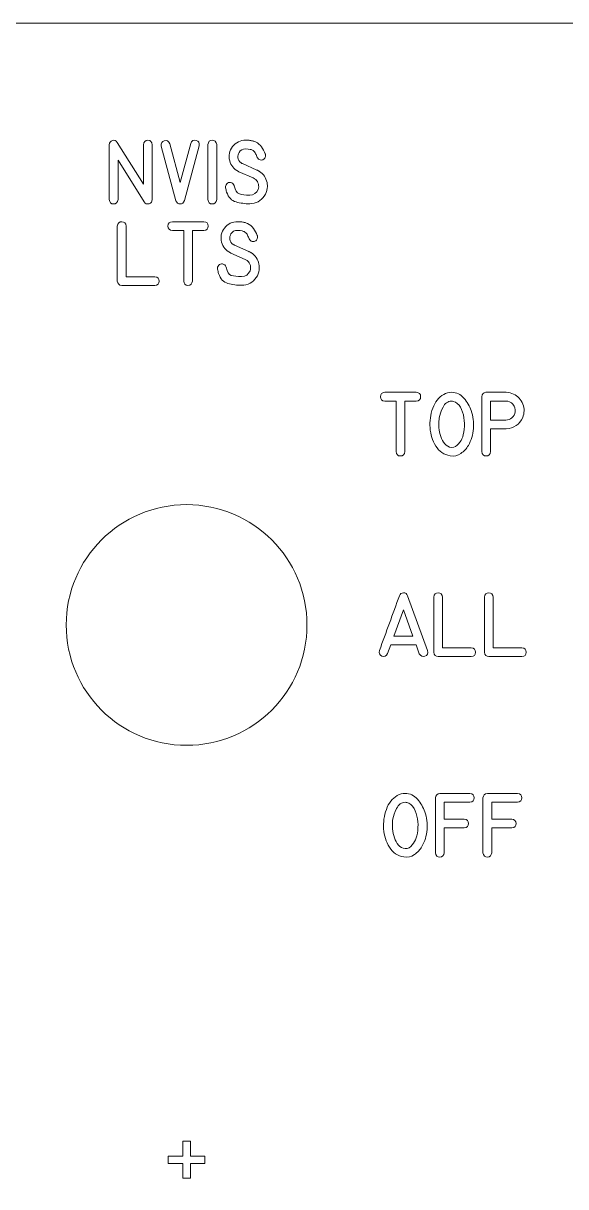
# Model space of a CAD drawing. Header units: millimetres. Extents: x -72 to 72, y -60 to 60.
# Drawn here: x -8.1 to 18.9, y 2.2 to 60.2 of the extents above; entities that cross this region are included whole.
import ezdxf

# ---------------------------------------------------------------- set-up
doc = ezdxf.new("R2010")
doc.units = ezdxf.units.MM
doc.layers.add('CUT', color=7, linetype='Continuous')
doc.layers.add('ENGRAVE', color=1, linetype='Continuous')

msp = doc.modelspace()

# ---------------------------------------------------------------- linework, layer by layer
at = {"layer": 'CUT', "lineweight": 9}
msp.add_ellipse((0.0001, 30.2206), major_axis=(6.0001, 0), ratio=0.9999833, dxfattribs=at)
msp.add_open_spline([(70.6599, -60.1342), (70.9361, -60.152), (71.2072, -60.0547), (71.409, -59.8654), (71.409, -59.8654), (71.6108, -59.676), (71.7252, -59.413), (71.725, -59.1363), (71.725, -59.1363), (71.725, -59.1363), (71.725, -45.2787), (71.725, -45.2787), (71.725, -45.2787), (71.7248, -45.0133), (71.6193, -44.7589), (71.4315, -44.5713), (71.4315, -44.5713), (71.2437, -44.3838), (70.9904, -44.2785), (70.725, -44.2787), (70.725, -44.2787), (70.725, -44.2787), (68.2625, -44.2787), (68.2625, -44.2787), (68.2625, -44.2787), (65.9403, -44.2787), (63.7945, -43.0398), (62.6333, -41.0287), (62.6333, -41.0287), (61.4722, -39.0176), (61.4722, -36.5398), (62.6333, -34.5287), (62.6333, -34.5287), (63.7945, -32.5176), (65.9403, -31.2787), (68.2625, -31.2787), (68.2625, -31.2787), (68.2625, -31.2787), (70.725, -31.2787), (70.725, -31.2787), (70.725, -31.2787), (70.9904, -31.2785), (71.2448, -31.173), (71.4324, -30.9852), (71.4324, -30.9852), (71.6199, -30.7974), (71.7252, -30.5441), (71.725, -30.2787), (71.725, -30.2787), (71.725, -30.2787), (71.725, 40.4463), (71.725, 40.4463), (71.725, 40.4463), (71.7248, 40.7117), (71.6193, 40.9661), (71.4315, 41.1537), (71.4315, 41.1537), (71.2437, 41.3412), (70.9904, 41.4465), (70.725, 41.4463), (70.725, 41.4463), (70.725, 41.4463), (68.2625, 41.4463), (68.2625, 41.4463), (68.2625, 41.4463), (65.9403, 41.4463), (63.7945, 42.6852), (62.6333, 44.6963), (62.6333, 44.6963), (61.4722, 46.7074), (61.4722, 49.1852), (62.6333, 51.1963), (62.6333, 51.1963), (63.7945, 53.2074), (65.9403, 54.4463), (68.2625, 54.4463), (68.2625, 54.4463), (68.2625, 54.4463), (70.725, 54.4463), (70.725, 54.4463), (70.725, 54.4463), (70.9904, 54.4465), (71.2448, 54.552), (71.4324, 54.7398), (71.4324, 54.7398), (71.6199, 54.9276), (71.7252, 55.1809), (71.725, 55.4463), (71.725, 55.4463), (71.725, 55.4463), (71.725, 59.2206), (71.725, 59.2206), (71.725, 59.2206), (71.7248, 59.486), (71.6193, 59.7404), (71.4315, 59.928), (71.4315, 59.928), (71.2437, 60.1155), (70.9904, 60.2208), (70.725, 60.2206), (70.725, 60.2206), (70.725, 60.2206), (-70.725, 60.2206), (-70.725, 60.2206), (-70.725, 60.2206), (-70.9904, 60.2204), (-71.2448, 60.1148), (-71.4324, 59.9271), (-71.4324, 59.9271), (-71.6199, 59.7393), (-71.7252, 59.486), (-71.725, 59.2206), (-71.725, 59.2206), (-71.725, 59.2206), (-71.725, 55.4463), (-71.725, 55.4463), (-71.725, 55.4463), (-71.7248, 55.1809), (-71.6192, 54.9265), (-71.4315, 54.7389), (-71.4315, 54.7389), (-71.2437, 54.5514), (-70.9904, 54.4461), (-70.725, 54.4463), (-70.725, 54.4463), (-70.725, 54.4463), (-68.2625, 54.4463), (-68.2625, 54.4463), (-68.2625, 54.4463), (-65.9403, 54.4463), (-63.7944, 53.2074), (-62.6333, 51.1963), (-62.6333, 51.1963), (-61.4722, 49.1852), (-61.4722, 46.7074), (-62.6333, 44.6963), (-62.6333, 44.6963), (-63.7944, 42.6852), (-65.9403, 41.4463), (-68.2625, 41.4463), (-68.2625, 41.4463), (-68.2625, 41.4463), (-70.725, 41.4463), (-70.725, 41.4463), (-70.725, 41.4463), (-70.9904, 41.4461), (-71.2448, 41.3405), (-71.4324, 41.1528), (-71.4324, 41.1528), (-71.6199, 40.965), (-71.7252, 40.7117), (-71.725, 40.4463), (-71.725, 40.4463), (-71.725, 40.4463), (-71.725, -30.2787), (-71.725, -30.2787), (-71.725, -30.2787), (-71.7248, -30.5441), (-71.6192, -30.7985), (-71.4315, -30.9861), (-71.4315, -30.9861), (-71.2437, -31.1736), (-70.9904, -31.2789), (-70.725, -31.2787), (-70.725, -31.2787), (-70.725, -31.2787), (-68.2625, -31.2787), (-68.2625, -31.2787), (-68.2625, -31.2787), (-65.9403, -31.2787), (-63.7944, -32.5176), (-62.6333, -34.5287), (-62.6333, -34.5287), (-61.4722, -36.5398), (-61.4722, -39.0176), (-62.6333, -41.0287), (-62.6333, -41.0287), (-63.7944, -43.0398), (-65.9403, -44.2787), (-68.2625, -44.2787), (-68.2625, -44.2787), (-68.2625, -44.2787), (-70.725, -44.2787), (-70.725, -44.2787), (-70.725, -44.2787), (-70.9904, -44.2789), (-71.2448, -44.3845), (-71.4324, -44.5722), (-71.4324, -44.5722), (-71.6199, -44.76), (-71.7252, -45.0133), (-71.725, -45.2787), (-71.725, -45.2787), (-71.725, -45.2787), (-71.725, -49.9113), (-71.725, -49.9113), (-71.725, -49.9113), (-71.7247, -50.4387), (-71.3163, -50.8752), (-70.7901, -50.9092), (-70.7901, -50.9092), (-70.7901, -50.9092), (70.6599, -60.1342), (70.6599, -60.1342)], degree=3, knots=[0, 0, 0, 0, 0.0192308, 0.0192308, 0.0192308, 0.0192308, 0.0384615, 0.0384615, 0.0384615, 0.0384615, 0.0576923, 0.0576923, 0.0576923, 0.0576923, 0.0769231, 0.0769231, 0.0769231, 0.0769231, 0.0961538, 0.0961538, 0.0961538, 0.0961538, 0.1153846, 0.1153846, 0.1153846, 0.1153846, 0.1346154, 0.1346154, 0.1346154, 0.1346154, 0.1538462, 0.1538462, 0.1538462, 0.1538462, 0.1730769, 0.1730769, 0.1730769, 0.1730769, 0.1923077, 0.1923077, 0.1923077, 0.1923077, 0.2115385, 0.2115385, 0.2115385, 0.2115385, 0.2307692, 0.2307692, 0.2307692, 0.2307692, 0.25, 0.25, 0.25, 0.25, 0.2692308, 0.2692308, 0.2692308, 0.2692308, 0.2884615, 0.2884615, 0.2884615, 0.2884615, 0.3076923, 0.3076923, 0.3076923, 0.3076923, 0.3269231, 0.3269231, 0.3269231, 0.3269231, 0.3461538, 0.3461538, 0.3461538, 0.3461538, 0.3653846, 0.3653846, 0.3653846, 0.3653846, 0.3846154, 0.3846154, 0.3846154, 0.3846154, 0.4038462, 0.4038462, 0.4038462, 0.4038462, 0.4230769, 0.4230769, 0.4230769, 0.4230769, 0.4423077, 0.4423077, 0.4423077, 0.4423077, 0.4615385, 0.4615385, 0.4615385, 0.4615385, 0.4807692, 0.4807692, 0.4807692, 0.4807692, 0.5, 0.5, 0.5, 0.5, 0.5192308, 0.5192308, 0.5192308, 0.5192308, 0.5384615, 0.5384615, 0.5384615, 0.5384615, 0.5576923, 0.5576923, 0.5576923, 0.5576923, 0.5769231, 0.5769231, 0.5769231, 0.5769231, 0.5961538, 0.5961538, 0.5961538, 0.5961538, 0.6153846, 0.6153846, 0.6153846, 0.6153846, 0.6346154, 0.6346154, 0.6346154, 0.6346154, 0.6538462, 0.6538462, 0.6538462, 0.6538462, 0.6730769, 0.6730769, 0.6730769, 0.6730769, 0.6923077, 0.6923077, 0.6923077, 0.6923077, 0.7115385, 0.7115385, 0.7115385, 0.7115385, 0.7307692, 0.7307692, 0.7307692, 0.7307692, 0.75, 0.75, 0.75, 0.75, 0.7692308, 0.7692308, 0.7692308, 0.7692308, 0.7884615, 0.7884615, 0.7884615, 0.7884615, 0.8076923, 0.8076923, 0.8076923, 0.8076923, 0.8269231, 0.8269231, 0.8269231, 0.8269231, 0.8461538, 0.8461538, 0.8461538, 0.8461538, 0.8653846, 0.8653846, 0.8653846, 0.8653846, 0.8846154, 0.8846154, 0.8846154, 0.8846154, 0.9038462, 0.9038462, 0.9038462, 0.9038462, 0.9230769, 0.9230769, 0.9230769, 0.9230769, 0.9423077, 0.9423077, 0.9423077, 0.9423077, 0.9615385, 0.9615385, 0.9615385, 0.9615385, 1, 1, 1, 1], dxfattribs=at)
at = {"layer": 'ENGRAVE', "lineweight": 9}
for points, knots in [([(-1.7148, 51.4293), (-1.7148, 51.3208), (-1.7672, 51.252), (-1.872, 51.2224), (-1.872, 51.2224), (-1.9773, 51.1933), (-2.0582, 51.224), (-2.1164, 51.315), (-2.1164, 51.315), (-2.1164, 51.315), (-3.4187, 53.4031), (-3.4187, 53.4031), (-3.4187, 53.4031), (-3.4187, 53.4031), (-3.4187, 51.4293), (-3.4187, 51.4293), (-3.4187, 51.4293), (-3.4415, 51.2848), (-3.5145, 51.2123), (-3.6378, 51.2123), (-3.6378, 51.2123), (-3.7616, 51.2123), (-3.8341, 51.2848), (-3.8558, 51.4293), (-3.8558, 51.4293), (-3.8558, 51.4293), (-3.8558, 54.1672), (-3.8558, 54.1672), (-3.8558, 54.1672), (-3.8405, 54.2746), (-3.7854, 54.3455), (-3.6907, 54.3799), (-3.6907, 54.3799), (-3.596, 54.4138), (-3.5171, 54.3815), (-3.4542, 54.2836), (-3.4542, 54.2836), (-3.4542, 54.2836), (-2.1519, 52.1923), (-2.1519, 52.1923), (-2.1519, 52.1923), (-2.1519, 52.1923), (-2.1519, 54.1672), (-2.1519, 54.1672), (-2.1519, 54.1672), (-2.1323, 54.3148), (-2.0572, 54.3884), (-1.9265, 54.3868), (-1.9265, 54.3868), (-1.7958, 54.3852), (-1.7254, 54.3122), (-1.7148, 54.1672), (-1.7148, 54.1672), (-1.7148, 54.1672), (-1.7148, 51.4293), (-1.7148, 51.4293)], [0, 0, 0, 0, 0.0666667, 0.0666667, 0.0666667, 0.0666667, 0.1333333, 0.1333333, 0.1333333, 0.1333333, 0.2, 0.2, 0.2, 0.2, 0.2666667, 0.2666667, 0.2666667, 0.2666667, 0.3333333, 0.3333333, 0.3333333, 0.3333333, 0.4, 0.4, 0.4, 0.4, 0.4666667, 0.4666667, 0.4666667, 0.4666667, 0.5333333, 0.5333333, 0.5333333, 0.5333333, 0.6, 0.6, 0.6, 0.6, 0.6666667, 0.6666667, 0.6666667, 0.6666667, 0.7333333, 0.7333333, 0.7333333, 0.7333333, 0.8, 0.8, 0.8, 0.8, 0.8666667, 0.8666667, 0.8666667, 0.8666667, 1, 1, 1, 1]), ([(-1.2666, 54.0973), (-1.2862, 54.2445), (-1.2338, 54.3344), (-1.1095, 54.3672), (-1.1095, 54.3672), (-0.9846, 54.4006), (-0.8962, 54.3482), (-0.8433, 54.2106), (-0.8433, 54.2106), (-0.8433, 54.2106), (-0.321, 52.276), (-0.321, 52.276), (-0.321, 52.276), (-0.321, 52.276), (0.2045, 54.2291), (0.2045, 54.2291), (0.2045, 54.2291), (0.2574, 54.3688), (0.3484, 54.4196), (0.4775, 54.382), (0.4775, 54.382), (0.6066, 54.3445), (0.6564, 54.2556), (0.6262, 54.1159), (0.6262, 54.1159), (0.6262, 54.1159), (-0.1115, 51.3769), (-0.1115, 51.3769), (-0.1115, 51.3769), (-0.1533, 51.2705), (-0.222, 51.2166), (-0.3194, 51.216), (-0.3194, 51.216), (-0.4168, 51.2155), (-0.4872, 51.2674), (-0.5316, 51.3705), (-0.5316, 51.3705), (-0.5316, 51.3705), (-1.2666, 54.0973), (-1.2666, 54.0973)], [0, 0, 0, 0, 0.0909091, 0.0909091, 0.0909091, 0.0909091, 0.1818182, 0.1818182, 0.1818182, 0.1818182, 0.2727273, 0.2727273, 0.2727273, 0.2727273, 0.3636364, 0.3636364, 0.3636364, 0.3636364, 0.4545455, 0.4545455, 0.4545455, 0.4545455, 0.5454545, 0.5454545, 0.5454545, 0.5454545, 0.6363636, 0.6363636, 0.6363636, 0.6363636, 0.7272727, 0.7272727, 0.7272727, 0.7272727, 0.8181818, 0.8181818, 0.8181818, 0.8181818, 1, 1, 1, 1]), ([(1.502, 51.4293), (1.4792, 51.2838), (1.4057, 51.2113), (1.2813, 51.2118), (1.2813, 51.2118), (1.1564, 51.2123), (1.0834, 51.2848), (1.0617, 51.4293), (1.0617, 51.4293), (1.0617, 51.4293), (1.0617, 54.1704), (1.0617, 54.1704), (1.0617, 54.1704), (1.0834, 54.3159), (1.1564, 54.3894), (1.2813, 54.39), (1.2813, 54.39), (1.4057, 54.3905), (1.4792, 54.3169), (1.502, 54.1704), (1.502, 54.1704), (1.502, 54.1704), (1.502, 51.4293), (1.502, 51.4293)], [0, 0, 0, 0, 0.1428571, 0.1428571, 0.1428571, 0.1428571, 0.2857143, 0.2857143, 0.2857143, 0.2857143, 0.4285714, 0.4285714, 0.4285714, 0.4285714, 0.5714286, 0.5714286, 0.5714286, 0.5714286, 0.7142857, 0.7142857, 0.7142857, 0.7142857, 1, 1, 1, 1]), ([(3.5017, 52.9051), (3.5017, 52.9051), (3.5265, 52.8945), (3.5265, 52.8945), (3.5265, 52.8945), (3.5265, 52.8945), (3.5546, 52.8808), (3.5546, 52.8808), (3.5546, 52.8808), (3.5546, 52.8808), (3.5794, 52.8665), (3.5794, 52.8665), (3.5794, 52.8665), (3.5863, 52.8612), (3.5948, 52.8564), (3.6033, 52.8517), (3.6033, 52.8517), (3.6123, 52.8475), (3.6207, 52.8422), (3.6292, 52.8374), (3.6292, 52.8374), (3.8334, 52.703), (3.9604, 52.5167), (4.0086, 52.2791), (4.0086, 52.2791), (4.0271, 52.186), (4.0314, 52.0902), (4.0213, 51.9923), (4.0213, 51.9923), (4.0044, 51.8516), (3.9552, 51.7219), (3.8731, 51.6023), (3.8731, 51.6023), (3.7911, 51.4827), (3.6879, 51.3907), (3.5641, 51.3256), (3.5641, 51.3256), (3.4307, 51.2552), (3.2926, 51.2203), (3.1498, 51.2203), (3.1498, 51.2203), (2.91, 51.2203), (2.6814, 51.251), (2.4629, 51.3123), (2.4629, 51.3123), (2.2449, 51.3737), (2.0893, 51.5383), (1.9967, 51.8061), (1.9967, 51.8061), (1.984, 51.8404), (1.975, 51.8754), (1.9687, 51.9114), (1.9687, 51.9114), (1.9623, 51.9479), (1.9549, 51.9839), (1.947, 52.0204), (1.947, 52.0204), (1.9316, 52.0944), (1.9496, 52.1601), (2.002, 52.2172), (2.002, 52.2172), (2.0539, 52.2738), (2.1189, 52.2955), (2.1962, 52.2823), (2.1962, 52.2823), (2.2782, 52.2654), (2.3348, 52.2151), (2.3671, 52.1304), (2.3671, 52.1304), (2.3671, 52.1304), (2.3719, 52.1161), (2.3719, 52.1161), (2.3719, 52.1161), (2.4211, 51.8918), (2.5079, 51.7579), (2.6312, 51.7145), (2.6312, 51.7145), (2.755, 51.6711), (2.9265, 51.6515), (3.1466, 51.6558), (3.1466, 51.6558), (3.3493, 51.6558), (3.4884, 51.751), (3.5641, 51.941), (3.5641, 51.941), (3.5969, 52.0257), (3.6022, 52.114), (3.5794, 52.2056), (3.5794, 52.2056), (3.5567, 52.2966), (3.5117, 52.3733), (3.4445, 52.4342), (3.4445, 52.4342), (3.4143, 52.4601), (3.3752, 52.4839), (3.3265, 52.5067), (3.3265, 52.5067), (3.3265, 52.5067), (2.609, 52.8215), (2.609, 52.8215), (2.609, 52.8215), (2.609, 52.8215), (2.5857, 52.8342), (2.5857, 52.8342), (2.5857, 52.8342), (2.3507, 52.958), (2.2052, 53.1343), (2.1486, 53.3629), (2.1486, 53.3629), (2.0793, 53.6274), (2.1274, 53.8645), (2.2936, 54.0751), (2.2936, 54.0751), (2.4592, 54.2852), (2.6772, 54.3905), (2.9466, 54.3905), (2.9466, 54.3905), (2.9466, 54.3905), (3.1175, 54.3857), (3.1175, 54.3857), (3.1175, 54.3857), (3.173, 54.3757), (3.227, 54.3656), (3.2783, 54.3556), (3.2783, 54.3556), (3.3302, 54.3461), (3.3826, 54.3291), (3.435, 54.3053), (3.435, 54.3053), (3.5652, 54.2445), (3.6652, 54.1603), (3.7345, 54.054), (3.7345, 54.054), (3.8038, 53.9476), (3.8663, 53.8322), (3.9218, 53.7084), (3.9218, 53.7084), (3.9271, 53.6968), (3.9319, 53.6835), (3.9361, 53.6682), (3.9361, 53.6682), (3.9472, 53.6174), (3.9419, 53.5714), (3.9202, 53.5301), (3.9202, 53.5301), (3.9081, 53.5041), (3.8948, 53.4846), (3.8816, 53.4713), (3.8816, 53.4713), (3.8684, 53.4576), (3.8573, 53.4486), (3.8493, 53.4433), (3.8493, 53.4433), (3.7953, 53.4052), (3.7366, 53.3936), (3.6726, 53.4094), (3.6726, 53.4094), (3.608, 53.4237), (3.5593, 53.465), (3.5249, 53.5333), (3.5249, 53.5333), (3.498, 53.593), (3.4694, 53.6544), (3.4392, 53.7169), (3.4392, 53.7169), (3.4085, 53.7793), (3.3657, 53.8312), (3.3112, 53.873), (3.3112, 53.873), (3.2884, 53.8894), (3.2662, 53.9016), (3.245, 53.909), (3.245, 53.909), (3.2238, 53.9169), (3.2006, 53.9254), (3.1746, 53.9349), (3.1746, 53.9349), (3.1746, 53.9349), (3.0741, 53.9518), (3.0741, 53.9518), (3.0741, 53.9518), (3.0741, 53.9518), (2.9312, 53.9566), (2.9312, 53.9566), (2.9312, 53.9566), (2.7926, 53.9545), (2.6867, 53.8947), (2.6137, 53.7767), (2.6137, 53.7767), (2.564, 53.701), (2.5455, 53.6169), (2.5576, 53.5237), (2.5576, 53.5237), (2.5719, 53.4094), (2.6259, 53.3205), (2.719, 53.257), (2.719, 53.257), (2.7233, 53.2544), (2.7275, 53.2507), (2.7328, 53.247), (2.7328, 53.247), (2.7381, 53.2438), (2.7439, 53.2401), (2.7497, 53.2369), (2.7497, 53.2369), (2.7497, 53.2369), (2.7672, 53.2295), (2.7672, 53.2295), (2.7672, 53.2295), (2.7672, 53.2295), (2.7857, 53.2216), (2.7857, 53.2216), (2.7857, 53.2216), (2.7857, 53.2216), (3.5017, 52.9051), (3.5017, 52.9051)], [0, 0, 0, 0, 0.0181818, 0.0181818, 0.0181818, 0.0181818, 0.0363636, 0.0363636, 0.0363636, 0.0363636, 0.0545455, 0.0545455, 0.0545455, 0.0545455, 0.0727273, 0.0727273, 0.0727273, 0.0727273, 0.0909091, 0.0909091, 0.0909091, 0.0909091, 0.1090909, 0.1090909, 0.1090909, 0.1090909, 0.1272727, 0.1272727, 0.1272727, 0.1272727, 0.1454545, 0.1454545, 0.1454545, 0.1454545, 0.1636364, 0.1636364, 0.1636364, 0.1636364, 0.1818182, 0.1818182, 0.1818182, 0.1818182, 0.2, 0.2, 0.2, 0.2, 0.2181818, 0.2181818, 0.2181818, 0.2181818, 0.2363636, 0.2363636, 0.2363636, 0.2363636, 0.2545455, 0.2545455, 0.2545455, 0.2545455, 0.2727273, 0.2727273, 0.2727273, 0.2727273, 0.2909091, 0.2909091, 0.2909091, 0.2909091, 0.3090909, 0.3090909, 0.3090909, 0.3090909, 0.3272727, 0.3272727, 0.3272727, 0.3272727, 0.3454545, 0.3454545, 0.3454545, 0.3454545, 0.3636364, 0.3636364, 0.3636364, 0.3636364, 0.3818182, 0.3818182, 0.3818182, 0.3818182, 0.4, 0.4, 0.4, 0.4, 0.4181818, 0.4181818, 0.4181818, 0.4181818, 0.4363636, 0.4363636, 0.4363636, 0.4363636, 0.4545455, 0.4545455, 0.4545455, 0.4545455, 0.4727273, 0.4727273, 0.4727273, 0.4727273, 0.4909091, 0.4909091, 0.4909091, 0.4909091, 0.5090909, 0.5090909, 0.5090909, 0.5090909, 0.5272727, 0.5272727, 0.5272727, 0.5272727, 0.5454545, 0.5454545, 0.5454545, 0.5454545, 0.5636364, 0.5636364, 0.5636364, 0.5636364, 0.5818182, 0.5818182, 0.5818182, 0.5818182, 0.6, 0.6, 0.6, 0.6, 0.6181818, 0.6181818, 0.6181818, 0.6181818, 0.6363636, 0.6363636, 0.6363636, 0.6363636, 0.6545455, 0.6545455, 0.6545455, 0.6545455, 0.6727273, 0.6727273, 0.6727273, 0.6727273, 0.6909091, 0.6909091, 0.6909091, 0.6909091, 0.7090909, 0.7090909, 0.7090909, 0.7090909, 0.7272727, 0.7272727, 0.7272727, 0.7272727, 0.7454545, 0.7454545, 0.7454545, 0.7454545, 0.7636364, 0.7636364, 0.7636364, 0.7636364, 0.7818182, 0.7818182, 0.7818182, 0.7818182, 0.8, 0.8, 0.8, 0.8, 0.8181818, 0.8181818, 0.8181818, 0.8181818, 0.8363636, 0.8363636, 0.8363636, 0.8363636, 0.8545455, 0.8545455, 0.8545455, 0.8545455, 0.8727273, 0.8727273, 0.8727273, 0.8727273, 0.8909091, 0.8909091, 0.8909091, 0.8909091, 0.9090909, 0.9090909, 0.9090909, 0.9090909, 0.9272727, 0.9272727, 0.9272727, 0.9272727, 0.9454545, 0.9454545, 0.9454545, 0.9454545, 0.9636364, 0.9636364, 0.9636364, 0.9636364, 1, 1, 1, 1]), ([(-3.2341, 47.1516), (-3.3611, 47.1601), (-3.4346, 47.2315), (-3.4542, 47.367), (-3.4542, 47.367), (-3.4542, 47.367), (-3.4542, 50.1081), (-3.4542, 50.1081), (-3.4542, 50.1081), (-3.4325, 50.2568), (-3.3568, 50.3298), (-3.2277, 50.3277), (-3.2277, 50.3277), (-3.0986, 50.325), (-3.0282, 50.2515), (-3.0171, 50.1081), (-3.0171, 50.1081), (-3.0171, 50.1081), (-3.0171, 47.5845), (-3.0171, 47.5845), (-3.0171, 47.5845), (-3.0171, 47.5845), (-1.5862, 47.5855), (-1.5862, 47.5855), (-1.5862, 47.5855), (-1.4391, 47.5691), (-1.3666, 47.495), (-1.3682, 47.3633), (-1.3682, 47.3633), (-1.3698, 47.2315), (-1.4428, 47.1611), (-1.5878, 47.1516), (-1.5878, 47.1516), (-1.5878, 47.1516), (-3.2341, 47.1516), (-3.2341, 47.1516)], [0, 0, 0, 0, 0.1, 0.1, 0.1, 0.1, 0.2, 0.2, 0.2, 0.2, 0.3, 0.3, 0.3, 0.3, 0.4, 0.4, 0.4, 0.4, 0.5, 0.5, 0.5, 0.5, 0.6, 0.6, 0.6, 0.6, 0.7, 0.7, 0.7, 0.7, 0.8, 0.8, 0.8, 0.8, 1, 1, 1, 1]), ([(-0.1416, 47.3702), (-0.1416, 47.3702), (-0.1416, 49.8911), (-0.1416, 49.8911), (-0.1416, 49.8911), (-0.1416, 49.8911), (-0.7104, 49.8911), (-0.7104, 49.8911), (-0.7104, 49.8911), (-0.8549, 49.9022), (-0.9274, 49.9752), (-0.9269, 50.1086), (-0.9269, 50.1086), (-0.9263, 50.2425), (-0.8538, 50.316), (-0.7104, 50.3282), (-0.7104, 50.3282), (-0.7104, 50.3282), (0.8633, 50.3282), (0.8633, 50.3282), (0.8633, 50.3282), (1.0056, 50.3171), (1.0776, 50.2435), (1.0781, 50.1086), (1.0781, 50.1086), (1.0787, 49.9742), (1.0067, 49.9012), (0.8633, 49.8911), (0.8633, 49.8911), (0.8633, 49.8911), (0.296, 49.8911), (0.296, 49.8911), (0.296, 49.8911), (0.296, 49.8911), (0.296, 47.3702), (0.296, 47.3702), (0.296, 47.3702), (0.2722, 47.2236), (0.196, 47.1511), (0.0669, 47.1532), (0.0669, 47.1532), (-0.0617, 47.1553), (-0.131, 47.2278), (-0.1416, 47.3702)], [0, 0, 0, 0, 0.0833333, 0.0833333, 0.0833333, 0.0833333, 0.1666667, 0.1666667, 0.1666667, 0.1666667, 0.25, 0.25, 0.25, 0.25, 0.3333333, 0.3333333, 0.3333333, 0.3333333, 0.4166667, 0.4166667, 0.4166667, 0.4166667, 0.5, 0.5, 0.5, 0.5, 0.5833333, 0.5833333, 0.5833333, 0.5833333, 0.6666667, 0.6666667, 0.6666667, 0.6666667, 0.75, 0.75, 0.75, 0.75, 0.8333333, 0.8333333, 0.8333333, 0.8333333, 1, 1, 1, 1]), ([(3.1001, 48.8428), (3.1001, 48.8428), (3.1249, 48.8322), (3.1249, 48.8322), (3.1249, 48.8322), (3.1249, 48.8322), (3.153, 48.8185), (3.153, 48.8185), (3.153, 48.8185), (3.153, 48.8185), (3.1778, 48.8042), (3.1778, 48.8042), (3.1778, 48.8042), (3.1847, 48.7989), (3.1932, 48.7941), (3.2017, 48.7894), (3.2017, 48.7894), (3.2107, 48.7852), (3.2191, 48.7799), (3.2276, 48.7751), (3.2276, 48.7751), (3.4318, 48.6407), (3.5588, 48.4544), (3.607, 48.2168), (3.607, 48.2168), (3.6255, 48.1237), (3.6298, 48.0279), (3.6197, 47.93), (3.6197, 47.93), (3.6028, 47.7893), (3.5536, 47.6596), (3.4715, 47.54), (3.4715, 47.54), (3.3895, 47.4204), (3.2863, 47.3284), (3.1625, 47.2633), (3.1625, 47.2633), (3.0291, 47.1929), (2.891, 47.158), (2.7482, 47.158), (2.7482, 47.158), (2.5084, 47.158), (2.2798, 47.1887), (2.0613, 47.25), (2.0613, 47.25), (1.8433, 47.3114), (1.6877, 47.476), (1.5951, 47.7438), (1.5951, 47.7438), (1.5824, 47.7781), (1.5734, 47.8131), (1.5671, 47.8491), (1.5671, 47.8491), (1.5607, 47.8856), (1.5533, 47.9216), (1.5454, 47.9581), (1.5454, 47.9581), (1.53, 48.0321), (1.548, 48.0978), (1.6004, 48.1549), (1.6004, 48.1549), (1.6523, 48.2115), (1.7173, 48.2332), (1.7946, 48.22), (1.7946, 48.22), (1.8766, 48.2031), (1.9332, 48.1528), (1.9655, 48.0681), (1.9655, 48.0681), (1.9655, 48.0681), (1.9703, 48.0538), (1.9703, 48.0538), (1.9703, 48.0538), (2.0195, 47.8295), (2.1063, 47.6956), (2.2296, 47.6522), (2.2296, 47.6522), (2.3534, 47.6088), (2.5249, 47.5892), (2.745, 47.5935), (2.745, 47.5935), (2.9477, 47.5935), (3.0868, 47.6887), (3.1625, 47.8787), (3.1625, 47.8787), (3.1953, 47.9634), (3.2006, 48.0517), (3.1778, 48.1433), (3.1778, 48.1433), (3.1551, 48.2343), (3.1101, 48.311), (3.0429, 48.3719), (3.0429, 48.3719), (3.0127, 48.3978), (2.9736, 48.4216), (2.9249, 48.4444), (2.9249, 48.4444), (2.9249, 48.4444), (2.2074, 48.7592), (2.2074, 48.7592), (2.2074, 48.7592), (2.2074, 48.7592), (2.1841, 48.7719), (2.1841, 48.7719), (2.1841, 48.7719), (1.9491, 48.8957), (1.8036, 49.072), (1.747, 49.3006), (1.747, 49.3006), (1.6777, 49.5651), (1.7258, 49.8022), (1.892, 50.0128), (1.892, 50.0128), (2.0576, 50.2229), (2.2756, 50.3282), (2.545, 50.3282), (2.545, 50.3282), (2.545, 50.3282), (2.7159, 50.3234), (2.7159, 50.3234), (2.7159, 50.3234), (2.7714, 50.3134), (2.8254, 50.3033), (2.8767, 50.2933), (2.8767, 50.2933), (2.9286, 50.2838), (2.981, 50.2668), (3.0334, 50.243), (3.0334, 50.243), (3.1636, 50.1822), (3.2636, 50.098), (3.3329, 49.9917), (3.3329, 49.9917), (3.4022, 49.8853), (3.4647, 49.7699), (3.5202, 49.6461), (3.5202, 49.6461), (3.5255, 49.6345), (3.5303, 49.6212), (3.5345, 49.6059), (3.5345, 49.6059), (3.5456, 49.5551), (3.5403, 49.5091), (3.5186, 49.4678), (3.5186, 49.4678), (3.5065, 49.4418), (3.4932, 49.4223), (3.48, 49.409), (3.48, 49.409), (3.4668, 49.3953), (3.4557, 49.3863), (3.4477, 49.381), (3.4477, 49.381), (3.3937, 49.3429), (3.335, 49.3313), (3.271, 49.3471), (3.271, 49.3471), (3.2064, 49.3614), (3.1577, 49.4027), (3.1233, 49.471), (3.1233, 49.471), (3.0964, 49.5307), (3.0678, 49.5921), (3.0376, 49.6546), (3.0376, 49.6546), (3.0069, 49.717), (2.9641, 49.7689), (2.9096, 49.8107), (2.9096, 49.8107), (2.8868, 49.8271), (2.8646, 49.8393), (2.8434, 49.8467), (2.8434, 49.8467), (2.8222, 49.8546), (2.799, 49.8631), (2.773, 49.8726), (2.773, 49.8726), (2.773, 49.8726), (2.6725, 49.8895), (2.6725, 49.8895), (2.6725, 49.8895), (2.6725, 49.8895), (2.5296, 49.8943), (2.5296, 49.8943), (2.5296, 49.8943), (2.391, 49.8922), (2.2851, 49.8324), (2.2121, 49.7144), (2.2121, 49.7144), (2.1624, 49.6387), (2.1439, 49.5546), (2.156, 49.4614), (2.156, 49.4614), (2.1703, 49.3471), (2.2243, 49.2582), (2.3174, 49.1947), (2.3174, 49.1947), (2.3217, 49.1921), (2.3259, 49.1884), (2.3312, 49.1847), (2.3312, 49.1847), (2.3365, 49.1815), (2.3423, 49.1778), (2.3481, 49.1746), (2.3481, 49.1746), (2.3481, 49.1746), (2.3656, 49.1672), (2.3656, 49.1672), (2.3656, 49.1672), (2.3656, 49.1672), (2.3841, 49.1593), (2.3841, 49.1593), (2.3841, 49.1593), (2.3841, 49.1593), (3.1001, 48.8428), (3.1001, 48.8428)], [0, 0, 0, 0, 0.0181818, 0.0181818, 0.0181818, 0.0181818, 0.0363636, 0.0363636, 0.0363636, 0.0363636, 0.0545455, 0.0545455, 0.0545455, 0.0545455, 0.0727273, 0.0727273, 0.0727273, 0.0727273, 0.0909091, 0.0909091, 0.0909091, 0.0909091, 0.1090909, 0.1090909, 0.1090909, 0.1090909, 0.1272727, 0.1272727, 0.1272727, 0.1272727, 0.1454545, 0.1454545, 0.1454545, 0.1454545, 0.1636364, 0.1636364, 0.1636364, 0.1636364, 0.1818182, 0.1818182, 0.1818182, 0.1818182, 0.2, 0.2, 0.2, 0.2, 0.2181818, 0.2181818, 0.2181818, 0.2181818, 0.2363636, 0.2363636, 0.2363636, 0.2363636, 0.2545455, 0.2545455, 0.2545455, 0.2545455, 0.2727273, 0.2727273, 0.2727273, 0.2727273, 0.2909091, 0.2909091, 0.2909091, 0.2909091, 0.3090909, 0.3090909, 0.3090909, 0.3090909, 0.3272727, 0.3272727, 0.3272727, 0.3272727, 0.3454545, 0.3454545, 0.3454545, 0.3454545, 0.3636364, 0.3636364, 0.3636364, 0.3636364, 0.3818182, 0.3818182, 0.3818182, 0.3818182, 0.4, 0.4, 0.4, 0.4, 0.4181818, 0.4181818, 0.4181818, 0.4181818, 0.4363636, 0.4363636, 0.4363636, 0.4363636, 0.4545455, 0.4545455, 0.4545455, 0.4545455, 0.4727273, 0.4727273, 0.4727273, 0.4727273, 0.4909091, 0.4909091, 0.4909091, 0.4909091, 0.5090909, 0.5090909, 0.5090909, 0.5090909, 0.5272727, 0.5272727, 0.5272727, 0.5272727, 0.5454545, 0.5454545, 0.5454545, 0.5454545, 0.5636364, 0.5636364, 0.5636364, 0.5636364, 0.5818182, 0.5818182, 0.5818182, 0.5818182, 0.6, 0.6, 0.6, 0.6, 0.6181818, 0.6181818, 0.6181818, 0.6181818, 0.6363636, 0.6363636, 0.6363636, 0.6363636, 0.6545455, 0.6545455, 0.6545455, 0.6545455, 0.6727273, 0.6727273, 0.6727273, 0.6727273, 0.6909091, 0.6909091, 0.6909091, 0.6909091, 0.7090909, 0.7090909, 0.7090909, 0.7090909, 0.7272727, 0.7272727, 0.7272727, 0.7272727, 0.7454545, 0.7454545, 0.7454545, 0.7454545, 0.7636364, 0.7636364, 0.7636364, 0.7636364, 0.7818182, 0.7818182, 0.7818182, 0.7818182, 0.8, 0.8, 0.8, 0.8, 0.8181818, 0.8181818, 0.8181818, 0.8181818, 0.8363636, 0.8363636, 0.8363636, 0.8363636, 0.8545455, 0.8545455, 0.8545455, 0.8545455, 0.8727273, 0.8727273, 0.8727273, 0.8727273, 0.8909091, 0.8909091, 0.8909091, 0.8909091, 0.9090909, 0.9090909, 0.9090909, 0.9090909, 0.9272727, 0.9272727, 0.9272727, 0.9272727, 0.9454545, 0.9454545, 0.9454545, 0.9454545, 0.9636364, 0.9636364, 0.9636364, 0.9636364, 1, 1, 1, 1]), ([(10.4457, 38.8628), (10.4457, 38.8628), (10.4457, 41.3837), (10.4457, 41.3837), (10.4457, 41.3837), (10.4457, 41.3837), (9.8769, 41.3837), (9.8769, 41.3837), (9.8769, 41.3837), (9.7324, 41.3948), (9.6599, 41.4678), (9.6604, 41.6012), (9.6604, 41.6012), (9.661, 41.7351), (9.7335, 41.8086), (9.8769, 41.8208), (9.8769, 41.8208), (9.8769, 41.8208), (11.4506, 41.8208), (11.4506, 41.8208), (11.4506, 41.8208), (11.5929, 41.8097), (11.6649, 41.7361), (11.6654, 41.6012), (11.6654, 41.6012), (11.666, 41.4668), (11.594, 41.3938), (11.4506, 41.3837), (11.4506, 41.3837), (11.4506, 41.3837), (10.8833, 41.3837), (10.8833, 41.3837), (10.8833, 41.3837), (10.8833, 41.3837), (10.8833, 38.8628), (10.8833, 38.8628), (10.8833, 38.8628), (10.8595, 38.7162), (10.7833, 38.6437), (10.6542, 38.6458), (10.6542, 38.6458), (10.5256, 38.6479), (10.4563, 38.7204), (10.4457, 38.8628)], [0, 0, 0, 0, 0.0833333, 0.0833333, 0.0833333, 0.0833333, 0.1666667, 0.1666667, 0.1666667, 0.1666667, 0.25, 0.25, 0.25, 0.25, 0.3333333, 0.3333333, 0.3333333, 0.3333333, 0.4166667, 0.4166667, 0.4166667, 0.4166667, 0.5, 0.5, 0.5, 0.5, 0.5833333, 0.5833333, 0.5833333, 0.5833333, 0.6666667, 0.6666667, 0.6666667, 0.6666667, 0.75, 0.75, 0.75, 0.75, 0.8333333, 0.8333333, 0.8333333, 0.8333333, 1, 1, 1, 1]), ([(14.1901, 40.9075), (14.2848, 40.6212), (14.3208, 40.3243), (14.2975, 40.0163), (14.2975, 40.0163), (14.2742, 39.7084), (14.1895, 39.4274), (14.044, 39.1729), (14.044, 39.1729), (13.9519, 39.0146), (13.8265, 38.8802), (13.6672, 38.7696), (13.6672, 38.7696), (13.508, 38.659), (13.3323, 38.6204), (13.1402, 38.6537), (13.1402, 38.6537), (12.8269, 38.7082), (12.5872, 38.8718), (12.4211, 39.1432), (12.4211, 39.1432), (12.2544, 39.4152), (12.1591, 39.7179), (12.1348, 40.0513), (12.1348, 40.0513), (12.1104, 40.3846), (12.1554, 40.709), (12.2697, 41.0255), (12.2697, 41.0255), (12.384, 41.3419), (12.5661, 41.5716), (12.8163, 41.7155), (12.8163, 41.7155), (12.9381, 41.7859), (13.0661, 41.8208), (13.1989, 41.8208), (13.1989, 41.8208), (13.4535, 41.8208), (13.6609, 41.725), (13.8223, 41.5335), (13.8223, 41.5335), (13.9837, 41.3414), (14.1059, 41.1329), (14.1901, 40.9075)], [0, 0, 0, 0, 0.0833333, 0.0833333, 0.0833333, 0.0833333, 0.1666667, 0.1666667, 0.1666667, 0.1666667, 0.25, 0.25, 0.25, 0.25, 0.3333333, 0.3333333, 0.3333333, 0.3333333, 0.4166667, 0.4166667, 0.4166667, 0.4166667, 0.5, 0.5, 0.5, 0.5, 0.5833333, 0.5833333, 0.5833333, 0.5833333, 0.6666667, 0.6666667, 0.6666667, 0.6666667, 0.75, 0.75, 0.75, 0.75, 0.8333333, 0.8333333, 0.8333333, 0.8333333, 1, 1, 1, 1]), ([(15.9061, 41.8208), (15.9061, 41.8208), (15.9357, 41.8208), (15.9357, 41.8208), (15.9357, 41.8208), (16.068, 41.8113), (16.1897, 41.7816), (16.3014, 41.7308), (16.3014, 41.7308), (16.5152, 41.6308), (16.6665, 41.4657), (16.7554, 41.2361), (16.7554, 41.2361), (16.8443, 41.0069), (16.8433, 40.7831), (16.7528, 40.5651), (16.7528, 40.5651), (16.6792, 40.3926), (16.5707, 40.2571), (16.4268, 40.1597), (16.4268, 40.1597), (16.2834, 40.0619), (16.1194, 40.0073), (15.9357, 39.9962), (15.9357, 39.9962), (15.9357, 39.9962), (15.9061, 39.9946), (15.9061, 39.9946), (15.9061, 39.9946), (15.9061, 39.9946), (15.1526, 39.9946), (15.1526, 39.9946), (15.1526, 39.9946), (15.1526, 39.9946), (15.1526, 38.8643), (15.1526, 38.8643), (15.1526, 38.8643), (15.1341, 38.7188), (15.0605, 38.6458), (14.9324, 38.6458), (14.9324, 38.6458), (14.8044, 38.6458), (14.7314, 38.7188), (14.7139, 38.8643), (14.7139, 38.8643), (14.7139, 38.8643), (14.7139, 41.6038), (14.7139, 41.6038), (14.7139, 41.6038), (14.7292, 41.7319), (14.7975, 41.8044), (14.9187, 41.8208), (14.9187, 41.8208), (14.9187, 41.8208), (14.9324, 41.8208), (14.9324, 41.8208), (14.9324, 41.8208), (14.9324, 41.8208), (15.9061, 41.8208), (15.9061, 41.8208)], [0, 0, 0, 0, 0.0625, 0.0625, 0.0625, 0.0625, 0.125, 0.125, 0.125, 0.125, 0.1875, 0.1875, 0.1875, 0.1875, 0.25, 0.25, 0.25, 0.25, 0.3125, 0.3125, 0.3125, 0.3125, 0.375, 0.375, 0.375, 0.375, 0.4375, 0.4375, 0.4375, 0.4375, 0.5, 0.5, 0.5, 0.5, 0.5625, 0.5625, 0.5625, 0.5625, 0.625, 0.625, 0.625, 0.625, 0.6875, 0.6875, 0.6875, 0.6875, 0.75, 0.75, 0.75, 0.75, 0.8125, 0.8125, 0.8125, 0.8125, 0.875, 0.875, 0.875, 0.875, 1, 1, 1, 1]), ([(13.2116, 41.3805), (13.0217, 41.3805), (12.8777, 41.2784), (12.7798, 41.0736), (12.7798, 41.0736), (12.6819, 40.8688), (12.6206, 40.6942), (12.5946, 40.5497), (12.5946, 40.5497), (12.575, 40.4439), (12.5676, 40.3164), (12.5729, 40.1666), (12.5729, 40.1666), (12.5782, 40.0169), (12.5999, 39.8687), (12.638, 39.7227), (12.638, 39.7227), (12.6761, 39.5761), (12.7338, 39.4443), (12.81, 39.3274), (12.81, 39.3274), (12.8867, 39.2099), (12.9867, 39.1321), (13.1106, 39.094), (13.1106, 39.094), (13.2556, 39.0485), (13.3804, 39.0771), (13.4852, 39.1797), (13.4852, 39.1797), (13.59, 39.2829), (13.6694, 39.3919), (13.7233, 39.5078), (13.7233, 39.5078), (13.7778, 39.6269), (13.8154, 39.7825), (13.8355, 39.9761), (13.8355, 39.9761), (13.8556, 40.1693), (13.8509, 40.3624), (13.8218, 40.555), (13.8218, 40.555), (13.7921, 40.7477), (13.7345, 40.9212), (13.6487, 41.0757), (13.6487, 41.0757), (13.563, 41.2303), (13.4408, 41.3287), (13.2831, 41.371), (13.2831, 41.371), (13.2624, 41.3774), (13.2386, 41.3805), (13.2116, 41.3805)], [0, 0, 0, 0, 0.0714286, 0.0714286, 0.0714286, 0.0714286, 0.1428571, 0.1428571, 0.1428571, 0.1428571, 0.2142857, 0.2142857, 0.2142857, 0.2142857, 0.2857143, 0.2857143, 0.2857143, 0.2857143, 0.3571429, 0.3571429, 0.3571429, 0.3571429, 0.4285714, 0.4285714, 0.4285714, 0.4285714, 0.5, 0.5, 0.5, 0.5, 0.5714286, 0.5714286, 0.5714286, 0.5714286, 0.6428571, 0.6428571, 0.6428571, 0.6428571, 0.7142857, 0.7142857, 0.7142857, 0.7142857, 0.7857143, 0.7857143, 0.7857143, 0.7857143, 0.8571429, 0.8571429, 0.8571429, 0.8571429, 1, 1, 1, 1]), ([(15.9061, 41.3837), (15.9061, 41.3837), (15.1526, 41.3837), (15.1526, 41.3837), (15.1526, 41.3837), (15.1526, 41.3837), (15.1526, 40.4333), (15.1526, 40.4333), (15.1526, 40.4333), (15.1526, 40.4333), (15.9061, 40.4333), (15.9061, 40.4333), (15.9061, 40.4333), (16.0241, 40.4333), (16.1278, 40.4725), (16.2183, 40.5513), (16.2183, 40.5513), (16.3088, 40.6296), (16.3617, 40.7281), (16.3776, 40.8455), (16.3776, 40.8455), (16.3961, 40.9884), (16.3575, 41.1138), (16.2628, 41.2218), (16.2628, 41.2218), (16.1675, 41.3297), (16.0485, 41.3837), (15.9061, 41.3837)], [0, 0, 0, 0, 0.125, 0.125, 0.125, 0.125, 0.25, 0.25, 0.25, 0.25, 0.375, 0.375, 0.375, 0.375, 0.5, 0.5, 0.5, 0.5, 0.625, 0.625, 0.625, 0.625, 0.75, 0.75, 0.75, 0.75, 1, 1, 1, 1]), ([(9.6132, 28.9479), (9.7783, 29.404), (9.9439, 29.8596), (10.1096, 30.3147), (10.1096, 30.3147), (10.2757, 30.7698), (10.4419, 31.2254), (10.608, 31.681), (10.608, 31.681), (10.6424, 31.7752), (10.7102, 31.8228), (10.8112, 31.8239), (10.8112, 31.8239), (10.9128, 31.825), (10.9811, 31.7773), (11.016, 31.681), (11.016, 31.681), (11.016, 31.681), (12.0098, 28.9405), (12.0098, 28.9405), (12.0098, 28.9405), (12.0405, 28.7944), (11.9961, 28.7008), (11.8765, 28.6584), (11.8765, 28.6584), (11.7563, 28.6156), (11.6643, 28.6595), (11.5986, 28.7886), (11.5986, 28.7886), (11.5986, 28.7886), (11.4394, 29.232), (11.4394, 29.232), (11.4394, 29.232), (11.4394, 29.232), (10.1757, 29.232), (10.1757, 29.232), (10.1757, 29.232), (10.1757, 29.232), (10.0207, 28.7992), (10.0207, 28.7992), (10.0207, 28.7992), (9.9545, 28.669), (9.8603, 28.6267), (9.7386, 28.6717), (9.7386, 28.6717), (9.6164, 28.7161), (9.5746, 28.8087), (9.6132, 28.9479)], [0, 0, 0, 0, 0.0769231, 0.0769231, 0.0769231, 0.0769231, 0.1538462, 0.1538462, 0.1538462, 0.1538462, 0.2307692, 0.2307692, 0.2307692, 0.2307692, 0.3076923, 0.3076923, 0.3076923, 0.3076923, 0.3846154, 0.3846154, 0.3846154, 0.3846154, 0.4615385, 0.4615385, 0.4615385, 0.4615385, 0.5384615, 0.5384615, 0.5384615, 0.5384615, 0.6153846, 0.6153846, 0.6153846, 0.6153846, 0.6923077, 0.6923077, 0.6923077, 0.6923077, 0.7692308, 0.7692308, 0.7692308, 0.7692308, 0.8461538, 0.8461538, 0.8461538, 0.8461538, 1, 1, 1, 1]), ([(12.5352, 28.6473), (12.4082, 28.6558), (12.3347, 28.7272), (12.3151, 28.8627), (12.3151, 28.8627), (12.3151, 28.8627), (12.3151, 31.6038), (12.3151, 31.6038), (12.3151, 31.6038), (12.3368, 31.7525), (12.4125, 31.8255), (12.5416, 31.8234), (12.5416, 31.8234), (12.6707, 31.8207), (12.7411, 31.7472), (12.7522, 31.6038), (12.7522, 31.6038), (12.7522, 31.6038), (12.7522, 29.0802), (12.7522, 29.0802), (12.7522, 29.0802), (12.7522, 29.0802), (14.1831, 29.0812), (14.1831, 29.0812), (14.1831, 29.0812), (14.3302, 29.0648), (14.4027, 28.9907), (14.4011, 28.859), (14.4011, 28.859), (14.3995, 28.7272), (14.3265, 28.6568), (14.1815, 28.6473), (14.1815, 28.6473), (14.1815, 28.6473), (12.5352, 28.6473), (12.5352, 28.6473)], [0, 0, 0, 0, 0.1, 0.1, 0.1, 0.1, 0.2, 0.2, 0.2, 0.2, 0.3, 0.3, 0.3, 0.3, 0.4, 0.4, 0.4, 0.4, 0.5, 0.5, 0.5, 0.5, 0.6, 0.6, 0.6, 0.6, 0.7, 0.7, 0.7, 0.7, 0.8, 0.8, 0.8, 0.8, 1, 1, 1, 1]), ([(15.062, 28.6473), (14.935, 28.6558), (14.8615, 28.7272), (14.8419, 28.8627), (14.8419, 28.8627), (14.8419, 28.8627), (14.8419, 31.6038), (14.8419, 31.6038), (14.8419, 31.6038), (14.8636, 31.7525), (14.9393, 31.8255), (15.0684, 31.8234), (15.0684, 31.8234), (15.1975, 31.8207), (15.2679, 31.7472), (15.279, 31.6038), (15.279, 31.6038), (15.279, 31.6038), (15.279, 29.0802), (15.279, 29.0802), (15.279, 29.0802), (15.279, 29.0802), (16.7099, 29.0812), (16.7099, 29.0812), (16.7099, 29.0812), (16.857, 29.0648), (16.9295, 28.9907), (16.9279, 28.859), (16.9279, 28.859), (16.9263, 28.7272), (16.8533, 28.6568), (16.7083, 28.6473), (16.7083, 28.6473), (16.7083, 28.6473), (15.062, 28.6473), (15.062, 28.6473)], [0, 0, 0, 0, 0.1, 0.1, 0.1, 0.1, 0.2, 0.2, 0.2, 0.2, 0.3, 0.3, 0.3, 0.3, 0.4, 0.4, 0.4, 0.4, 0.5, 0.5, 0.5, 0.5, 0.6, 0.6, 0.6, 0.6, 0.7, 0.7, 0.7, 0.7, 0.8, 0.8, 0.8, 0.8, 1, 1, 1, 1]), ([(11.2811, 29.6675), (11.2811, 29.6675), (10.8097, 30.9698), (10.8097, 30.9698), (10.8097, 30.9698), (10.8097, 30.9698), (10.3355, 29.6675), (10.3355, 29.6675), (10.3355, 29.6675), (10.3355, 29.6675), (11.2811, 29.6675), (11.2811, 29.6675)], [0, 0, 0, 0, 0.25, 0.25, 0.25, 0.25, 0.5, 0.5, 0.5, 0.5, 1, 1, 1, 1]), ([(10.8097, 30.9698), (10.8097, 30.9698), (11.2811, 29.6675), (11.2811, 29.6675), (11.2811, 29.6675), (11.2811, 29.6675), (10.8097, 30.9698), (10.8097, 30.9698)], [0, 0, 0, 0, 0.3333333, 0.3333333, 0.3333333, 0.3333333, 1, 1, 1, 1]), ([(11.8769, 20.9075), (11.9716, 20.6212), (12.0076, 20.3243), (11.9843, 20.0163), (11.9843, 20.0163), (11.961, 19.7084), (11.8763, 19.4274), (11.7308, 19.1729), (11.7308, 19.1729), (11.6387, 19.0146), (11.5133, 18.8802), (11.354, 18.7696), (11.354, 18.7696), (11.1948, 18.659), (11.0191, 18.6204), (10.827, 18.6537), (10.827, 18.6537), (10.5137, 18.7082), (10.274, 18.8718), (10.1079, 19.1432), (10.1079, 19.1432), (9.9412, 19.4152), (9.8459, 19.7179), (9.8216, 20.0513), (9.8216, 20.0513), (9.7972, 20.3846), (9.8422, 20.709), (9.9565, 21.0255), (9.9565, 21.0255), (10.0708, 21.3419), (10.2529, 21.5716), (10.5031, 21.7155), (10.5031, 21.7155), (10.6249, 21.7859), (10.7529, 21.8208), (10.8857, 21.8208), (10.8857, 21.8208), (11.1403, 21.8208), (11.3477, 21.725), (11.5091, 21.5335), (11.5091, 21.5335), (11.6705, 21.3414), (11.7927, 21.1329), (11.8769, 20.9075)], [0, 0, 0, 0, 0.0833333, 0.0833333, 0.0833333, 0.0833333, 0.1666667, 0.1666667, 0.1666667, 0.1666667, 0.25, 0.25, 0.25, 0.25, 0.3333333, 0.3333333, 0.3333333, 0.3333333, 0.4166667, 0.4166667, 0.4166667, 0.4166667, 0.5, 0.5, 0.5, 0.5, 0.5833333, 0.5833333, 0.5833333, 0.5833333, 0.6666667, 0.6666667, 0.6666667, 0.6666667, 0.75, 0.75, 0.75, 0.75, 0.8333333, 0.8333333, 0.8333333, 0.8333333, 1, 1, 1, 1]), ([(12.4007, 18.8659), (12.4007, 18.8659), (12.4007, 21.6007), (12.4007, 21.6007), (12.4007, 21.6007), (12.4192, 21.7372), (12.4928, 21.8107), (12.6208, 21.8208), (12.6208, 21.8208), (12.6208, 21.8208), (14.1216, 21.8208), (14.1216, 21.8208), (14.1216, 21.8208), (14.265, 21.8097), (14.3369, 21.7361), (14.3369, 21.6012), (14.3369, 21.6012), (14.3369, 21.4668), (14.2639, 21.3943), (14.1184, 21.3853), (14.1184, 21.3853), (14.1184, 21.3853), (12.8362, 21.3853), (12.8362, 21.3853), (12.8362, 21.3853), (12.8362, 21.3853), (12.8362, 20.537), (12.8362, 20.537), (12.8362, 20.537), (12.8362, 20.537), (13.8363, 20.537), (13.8363, 20.537), (13.8363, 20.537), (13.9787, 20.527), (14.0512, 20.4571), (14.0533, 20.328), (14.0533, 20.328), (14.0554, 20.1989), (13.9829, 20.1232), (13.8363, 20.1015), (13.8363, 20.1015), (13.8363, 20.1015), (12.8362, 20.1015), (12.8362, 20.1015), (12.8362, 20.1015), (12.8362, 20.1015), (12.8362, 18.8659), (12.8362, 18.8659), (12.8362, 18.8659), (12.8262, 18.7236), (12.7558, 18.6511), (12.6261, 18.649), (12.6261, 18.649), (12.4965, 18.6469), (12.4213, 18.7194), (12.4007, 18.8659)], [0, 0, 0, 0, 0.0666667, 0.0666667, 0.0666667, 0.0666667, 0.1333333, 0.1333333, 0.1333333, 0.1333333, 0.2, 0.2, 0.2, 0.2, 0.2666667, 0.2666667, 0.2666667, 0.2666667, 0.3333333, 0.3333333, 0.3333333, 0.3333333, 0.4, 0.4, 0.4, 0.4, 0.4666667, 0.4666667, 0.4666667, 0.4666667, 0.5333333, 0.5333333, 0.5333333, 0.5333333, 0.6, 0.6, 0.6, 0.6, 0.6666667, 0.6666667, 0.6666667, 0.6666667, 0.7333333, 0.7333333, 0.7333333, 0.7333333, 0.8, 0.8, 0.8, 0.8, 0.8666667, 0.8666667, 0.8666667, 0.8666667, 1, 1, 1, 1]), ([(14.7708, 18.8659), (14.7708, 18.8659), (14.7708, 21.6007), (14.7708, 21.6007), (14.7708, 21.6007), (14.7893, 21.7372), (14.8629, 21.8107), (14.9909, 21.8208), (14.9909, 21.8208), (14.9909, 21.8208), (16.4917, 21.8208), (16.4917, 21.8208), (16.4917, 21.8208), (16.6351, 21.8097), (16.707, 21.7361), (16.707, 21.6012), (16.707, 21.6012), (16.707, 21.4668), (16.634, 21.3943), (16.4885, 21.3853), (16.4885, 21.3853), (16.4885, 21.3853), (15.2063, 21.3853), (15.2063, 21.3853), (15.2063, 21.3853), (15.2063, 21.3853), (15.2063, 20.537), (15.2063, 20.537), (15.2063, 20.537), (15.2063, 20.537), (16.2064, 20.537), (16.2064, 20.537), (16.2064, 20.537), (16.3488, 20.527), (16.4213, 20.4571), (16.4234, 20.328), (16.4234, 20.328), (16.4255, 20.1989), (16.353, 20.1232), (16.2064, 20.1015), (16.2064, 20.1015), (16.2064, 20.1015), (15.2063, 20.1015), (15.2063, 20.1015), (15.2063, 20.1015), (15.2063, 20.1015), (15.2063, 18.8659), (15.2063, 18.8659), (15.2063, 18.8659), (15.1963, 18.7236), (15.1259, 18.6511), (14.9962, 18.649), (14.9962, 18.649), (14.8666, 18.6469), (14.7914, 18.7194), (14.7708, 18.8659)], [0, 0, 0, 0, 0.0666667, 0.0666667, 0.0666667, 0.0666667, 0.1333333, 0.1333333, 0.1333333, 0.1333333, 0.2, 0.2, 0.2, 0.2, 0.2666667, 0.2666667, 0.2666667, 0.2666667, 0.3333333, 0.3333333, 0.3333333, 0.3333333, 0.4, 0.4, 0.4, 0.4, 0.4666667, 0.4666667, 0.4666667, 0.4666667, 0.5333333, 0.5333333, 0.5333333, 0.5333333, 0.6, 0.6, 0.6, 0.6, 0.6666667, 0.6666667, 0.6666667, 0.6666667, 0.7333333, 0.7333333, 0.7333333, 0.7333333, 0.8, 0.8, 0.8, 0.8, 0.8666667, 0.8666667, 0.8666667, 0.8666667, 1, 1, 1, 1]), ([(10.8984, 21.3805), (10.7085, 21.3805), (10.5645, 21.2784), (10.4666, 21.0736), (10.4666, 21.0736), (10.3687, 20.8688), (10.3074, 20.6942), (10.2814, 20.5497), (10.2814, 20.5497), (10.2618, 20.4439), (10.2544, 20.3164), (10.2597, 20.1666), (10.2597, 20.1666), (10.265, 20.0169), (10.2867, 19.8687), (10.3248, 19.7227), (10.3248, 19.7227), (10.3629, 19.5761), (10.4206, 19.4443), (10.4968, 19.3274), (10.4968, 19.3274), (10.5735, 19.2099), (10.6735, 19.1321), (10.7974, 19.094), (10.7974, 19.094), (10.9424, 19.0485), (11.0672, 19.0771), (11.172, 19.1797), (11.172, 19.1797), (11.2768, 19.2829), (11.3562, 19.3919), (11.4101, 19.5078), (11.4101, 19.5078), (11.4646, 19.6269), (11.5022, 19.7825), (11.5223, 19.9761), (11.5223, 19.9761), (11.5424, 20.1693), (11.5377, 20.3624), (11.5086, 20.555), (11.5086, 20.555), (11.4789, 20.7477), (11.4213, 20.9212), (11.3355, 21.0757), (11.3355, 21.0757), (11.2498, 21.2303), (11.1276, 21.3287), (10.9699, 21.371), (10.9699, 21.371), (10.9492, 21.3774), (10.9254, 21.3805), (10.8984, 21.3805)], [0, 0, 0, 0, 0.0714286, 0.0714286, 0.0714286, 0.0714286, 0.1428571, 0.1428571, 0.1428571, 0.1428571, 0.2142857, 0.2142857, 0.2142857, 0.2142857, 0.2857143, 0.2857143, 0.2857143, 0.2857143, 0.3571429, 0.3571429, 0.3571429, 0.3571429, 0.4285714, 0.4285714, 0.4285714, 0.4285714, 0.5, 0.5, 0.5, 0.5, 0.5714286, 0.5714286, 0.5714286, 0.5714286, 0.6428571, 0.6428571, 0.6428571, 0.6428571, 0.7142857, 0.7142857, 0.7142857, 0.7142857, 0.7857143, 0.7857143, 0.7857143, 0.7857143, 0.8571429, 0.8571429, 0.8571429, 0.8571429, 1, 1, 1, 1]), ([(0.1894, 4.4802), (0.1894, 4.4802), (0.1894, 3.7451), (0.1894, 3.7451), (0.1894, 3.7451), (0.1894, 3.7451), (0.9169, 3.7451), (0.9169, 3.7451), (0.9169, 3.7451), (0.9169, 3.7451), (0.9169, 3.3789), (0.9169, 3.3789), (0.9169, 3.3789), (0.9169, 3.3789), (0.1894, 3.3789), (0.1894, 3.3789), (0.1894, 3.3789), (0.1894, 3.3789), (0.1894, 2.6438), (0.1894, 2.6438), (0.1894, 2.6438), (0.1894, 2.6438), (-0.1919, 2.6438), (-0.1919, 2.6438), (-0.1919, 2.6438), (-0.1919, 2.6438), (-0.1919, 3.3789), (-0.1919, 3.3789), (-0.1919, 3.3789), (-0.1919, 3.3789), (-0.9244, 3.3789), (-0.9244, 3.3789), (-0.9244, 3.3789), (-0.9244, 3.3789), (-0.9244, 3.7451), (-0.9244, 3.7451), (-0.9244, 3.7451), (-0.9244, 3.7451), (-0.1919, 3.7451), (-0.1919, 3.7451), (-0.1919, 3.7451), (-0.1919, 3.7451), (-0.1919, 4.4802), (-0.1919, 4.4802), (-0.1919, 4.4802), (-0.1919, 4.4802), (0.1894, 4.4802), (0.1894, 4.4802)], [0, 0, 0, 0, 0.0769231, 0.0769231, 0.0769231, 0.0769231, 0.1538462, 0.1538462, 0.1538462, 0.1538462, 0.2307692, 0.2307692, 0.2307692, 0.2307692, 0.3076923, 0.3076923, 0.3076923, 0.3076923, 0.3846154, 0.3846154, 0.3846154, 0.3846154, 0.4615385, 0.4615385, 0.4615385, 0.4615385, 0.5384615, 0.5384615, 0.5384615, 0.5384615, 0.6153846, 0.6153846, 0.6153846, 0.6153846, 0.6923077, 0.6923077, 0.6923077, 0.6923077, 0.7692308, 0.7692308, 0.7692308, 0.7692308, 0.8461538, 0.8461538, 0.8461538, 0.8461538, 1, 1, 1, 1])]:
    msp.add_open_spline(points, degree=3, knots=knots, dxfattribs=at)

doc.saveas('drawing.dxf')
